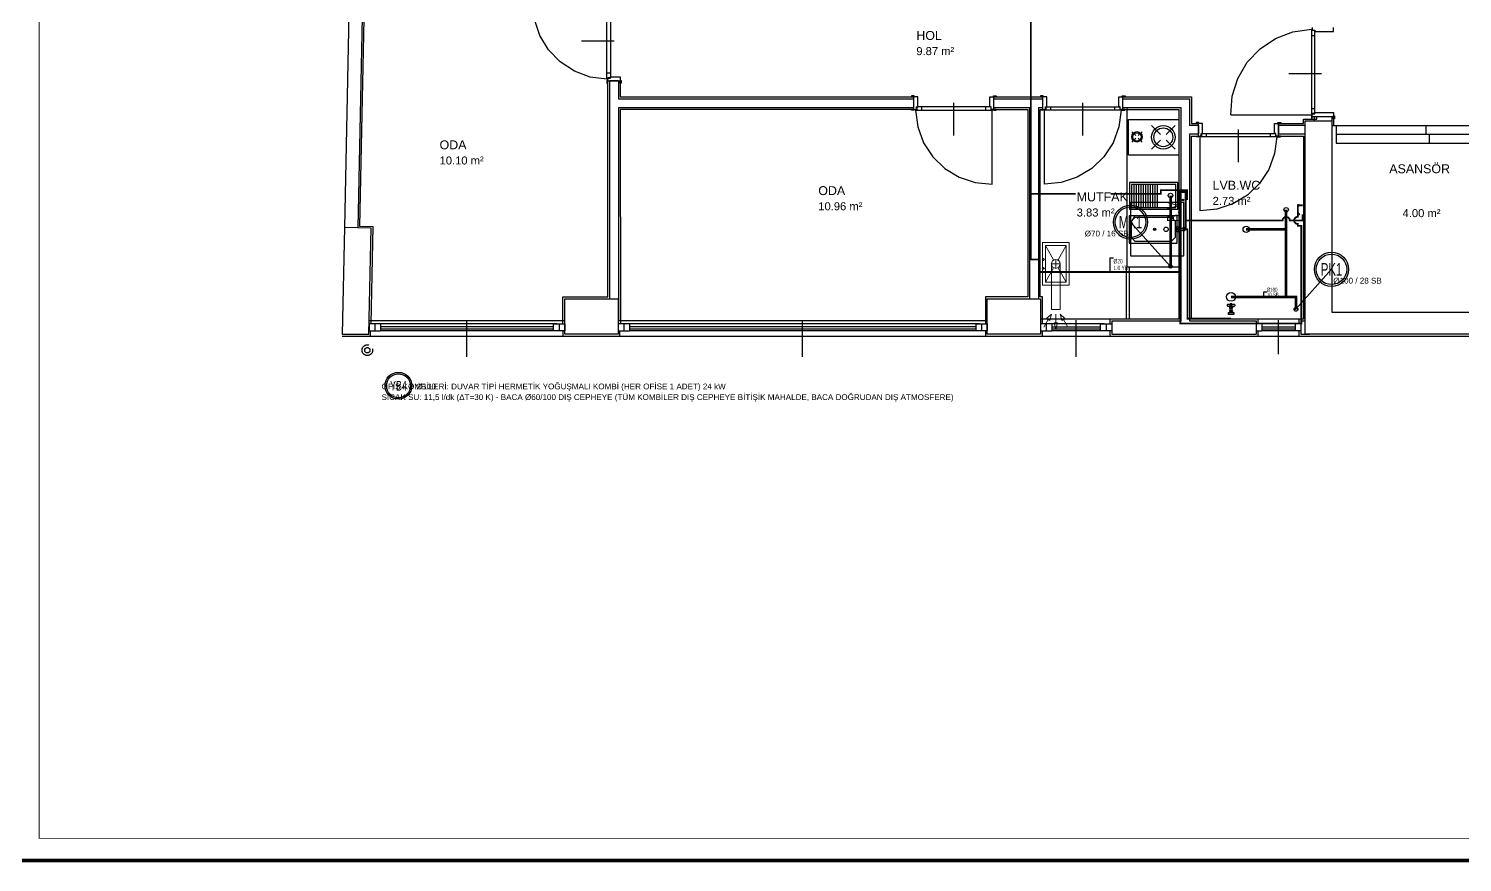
# Model space of a CAD drawing. Header units: centimetres. Extents: x -3952 to 26292, y -15092 to -10712.
# Drawn here: x 7613 to 9225, y -12902 to -11964 of the extents above; entities that cross this region are included whole.
import ezdxf
from ezdxf.enums import TextEntityAlignment as Align

# ---------------------------------------------------------------- set-up
doc = ezdxf.new("R2010")
doc.units = ezdxf.units.CM
for name, pattern in [('BASMA HATTI', [31, 25, -6]), ('DASHED', [18, 12, -6]), ('PIS', [38, 30, -8]), ('YAGMUR HATTI', [36, 30, -6])]:
    doc.linetypes.add(name, pattern=pattern)
for name, color, linetype in [('MD-YUK-BIRIMI', 7, 'Continuous'), ('MIMARI', 8, 'Continuous'), ('MIMARI-KOLON', 8, 'Continuous'), ('MIMARI-YAZI', 8, 'Continuous'), ('MTY-CIHAZ', 135, 'Continuous'), ('MTY-PAFTA', 7, 'Continuous'), ('MTY-PIS-SU-BORUSU', 6, 'PIS'), ('MTY-PISSU-CAP', 211, 'Continuous'), ('MTY-PISSU-KOLON', 211, 'DASHED'), ('MTY-PISSU-KOLONNO', 211, 'Continuous'), ('MTY-SICAKSU-BORU', 1, 'BASMA HATTI'), ('MTY-SOGUKSU-BORU', 5, 'Continuous'), ('MTY-TEFRIS', 15, 'Continuous'), ('MTY-TEMIZSU-CAP', 101, 'Continuous'), ('MTY-YAGMUR-BORUSU', 3, 'YAGMUR HATTI'), ('MTY-YAGMUR-BORUSU-CAP', 3, 'Continuous'), ('MTY-YAGMURSU-KOLON NO', 7, 'Continuous'), ('MTY-YUK-BIRIMI', 7, 'Continuous')]:
    doc.layers.add(name, color=color, linetype=linetype)
doc.layers.add('ROTAS-PAFTA-SINIRI', color=8, linetype='Continuous', plot=False)
doc.styles.add('ANOTATIVO', font='arial.ttf')
doc.styles.add('MTY_CAP', font='wturkce.SHX', dxfattribs={"width": 0.65, "height": 20})
doc.styles.add('MTYCAPLT', font='arial.ttf', dxfattribs={"width": 0.65, "height": 1})
doc.styles.add('ROTAS', font='arial.ttf')

# ---------------------------------------------------------------- blocks, each defined once
blk = doc.blocks.new('ROTAS_PAFTA')
blk.add_lwpolyline([(0, 0), (1, 0), (1, 1), (0, 1)], close=True)
blk = doc.blocks.new('KLOZET1')
at = {"layer": 'MTY-TEFRIS', "color": 15}
blk.add_lwpolyline([(-3.9, 11.4, 0.414214), (-4.5, 10.8), (-4.5, 10.3, 0.414214), (-3.9, 9.7), (3.9, 9.7, 0.414214), (4.5, 10.3), (4.5, 10.8, 0.414214), (3.9, 11.4)], format="xyb", close=True, dxfattribs=at)
for points in [[(3, 0), (-3, 0), (-3, 2.3), (3, 2.3)], [(-0.8, 11.5), (0.8, 11.5), (0.8, 12), (-0.8, 12)], [(-0.8, 8.9), (0.8, 8.9), (0.8, 9.7), (-0.8, 9.7)]]:
    blk.add_lwpolyline(points, close=True, dxfattribs=at)
for points in [[(-1.6, 8.6), (-1.6, 7.5)], [(-1.6, 4.4), (-1.6, 3.4)], [(-1.3, 3.2), (-1.3, 2.3), (1.4, 2.3), (1.4, 3.2)], [(-1.2, 7.2), (-1.2, 4.8)], [(1.1, 8.9), (-1.1, 8.9)], [(-1.1, 7.3), (1.1, 7.3)], [(1.1, 4.7), (-1.1, 4.7)], [(-1.1, 3.1), (1.1, 3.1)], [(-0.5, 8.6), (-0.5, 7.5)], [(-0.5, 4.4), (-0.5, 3.4)], [(0.6, 8.6), (0.6, 7.5)], [(0.6, 4.4), (0.6, 3.4)], [(1.3, 4.8), (1.3, 5.2), (1.3, 7.2)], [(1.7, 8.6), (1.7, 7.5)], [(1.7, 4.4), (1.7, 3.4)]]:
    blk.add_lwpolyline(points, dxfattribs=at)
at = {"layer": 'MTY-TEFRIS', "color": 15, "elevation": 0}
for points in [[(-1, 10.3), (-1, 10.8, -0.414214), (-0.4, 11.4)], [(1, 10.3), (1, 10.8, 0.414214), (0.4, 11.4)]]:
    blk.add_lwpolyline(points, format="xyb", dxfattribs=at)
at = {"layer": 'MTY-TEFRIS', "color": 6}
blk.add_circle((0, 20), 5, dxfattribs=at)
at = {"layer": 'MTY-TEFRIS', "color": 15}
for centre, radius, start, end in [((-1.1, 8.1), 0.734, 41.7592, 138.241), ((-1.1, 8), 0.734, 221.7593, 318.2408), ((-1.1, 4), 0.734, 41.7592, 138.241), ((-1.1, 3.8), 0.734, 221.7593, 318.2408), ((-0.4, 10.3, 0), 0.641, 179.9998, 270.0001), ((0, 8.1), 0.734, 41.7592, 138.241), ((0, 8), 0.734, 221.7593, 318.2408), ((0, 4), 0.734, 41.7592, 138.241), ((0, 3.8), 0.734, 221.7593, 318.2408), ((0.4, 10.3, 0), 0.641, 270.0001, 0), ((1.1, 8.1), 0.734, 41.7592, 138.241), ((1.1, 8), 0.734, 221.7593, 318.2408), ((1.1, 4), 0.734, 41.7592, 138.241), ((1.1, 3.8), 0.734, 221.7593, 318.2408)]:
    blk.add_arc(centre, radius, start, end, dxfattribs=at)
at = {"layer": 'MD-YUK-BIRIMI', "color": 6, "style": 'MTYCAPLT', "width": 0.65}
for tag, p in [('PSCP_001', (-1.3, 24.5)), ('PS_001', (-0.6, 19.5))]:
    blk.add_attdef(tag, p, '', height=1, dxfattribs=at)
at = {"layer": 'MD-YUK-BIRIMI', "color": 3, "style": 'MTYCAPLT', "width": 0.65}
for tag, p in [('SOCP_001', (-1.3, 1.8)), ('SO_001', (-0.7, -0.5))]:
    blk.add_attdef(tag, p, '', height=1, dxfattribs=at)
blk = doc.blocks.new('LAVABO1')
at = {"layer": 'MTY-TEFRIS', "color": 6}
blk.add_circle((0, 15), 2.5, dxfattribs=at)
at = {"layer": 'MTY-TEFRIS', "color": 3, "ltscale": 10}
blk.add_circle((-5, 1), 1, dxfattribs=at)
at = {"layer": 'MTY-TEFRIS', "color": 1, "ltscale": 10}
blk.add_circle((5, 1), 1, dxfattribs=at)
at = {"layer": 'MD-YUK-BIRIMI', "color": 6, "style": 'MTYCAPLT', "width": 0.65}
for tag, p in [('PSCP_001', (-1.3, 17)), ('PS_001', (-0.6, 14.5))]:
    blk.add_attdef(tag, p, '', height=1, dxfattribs=at)
at = {"layer": 'MD-YUK-BIRIMI', "color": 3, "style": 'MTYCAPLT', "width": 0.65}
for tag, p in [('SOCP_001', (-6.3, -0.5)), ('SO_001', (-5.7, 0.5))]:
    blk.add_attdef(tag, p, '', height=1, dxfattribs=at)
at = {"layer": 'MD-YUK-BIRIMI', "color": 1, "style": 'MTYCAPLT', "width": 0.65}
for tag, p in [('SCCP_001', (3.7, -0.5)), ('SC_001', (4.4, 0.5))]:
    blk.add_attdef(tag, p, '', height=1, dxfattribs=at)
blk = doc.blocks.new('YER SUZGECI DN501')
at = {"layer": 'MTY-TEFRIS', "color": 6}
blk.add_circle((0, 0), 3.5, dxfattribs=at)
at = {"layer": 'MD-YUK-BIRIMI', "color": 6, "style": 'MTYCAPLT', "width": 0.65}
for tag, p in [('PSCP_001', (-1.3, 0.7)), ('PS_001', (-0.6, -0.5))]:
    blk.add_attdef(tag, p, '', height=1, dxfattribs=at)
blk = doc.blocks.new('EVIYE1')
at = {"layer": 'MTY-TEFRIS', "color": 6}
blk.add_circle((0, 15), 2.5, dxfattribs=at)
at = {"layer": 'MTY-TEFRIS', "color": 3, "ltscale": 10}
blk.add_circle((-5, 1), 1, dxfattribs=at)
at = {"layer": 'MTY-TEFRIS', "color": 1, "ltscale": 10}
blk.add_circle((5, 1), 1, dxfattribs=at)
at = {"layer": 'MD-YUK-BIRIMI', "color": 6, "style": 'MTYCAPLT', "width": 0.65}
for tag, p in [('PSCP_001', (-1.3, 17)), ('PS_001', (-0.6, 14.5))]:
    blk.add_attdef(tag, p, '', height=1, dxfattribs=at)
at = {"layer": 'MD-YUK-BIRIMI', "color": 3, "style": 'MTYCAPLT', "width": 0.65}
for tag, p in [('SOCP_001', (-6.3, -0.5)), ('SO_001', (-5.7, 0.5))]:
    blk.add_attdef(tag, p, '', height=1, dxfattribs=at)
at = {"layer": 'MD-YUK-BIRIMI', "color": 1, "style": 'MTYCAPLT', "width": 0.65}
for tag, p in [('SCCP_001', (3.7, -0.5)), ('SC_001', (4.4, 0.5))]:
    blk.add_attdef(tag, p, '', height=1, dxfattribs=at)
blk = doc.blocks.new('BULASIK MAKINASI1')
at = {"layer": 'MTY-TEFRIS'}
for p, q in [((-0.9, 0), (-0.9, -1.5)), ((-0.9, -1.5), (1.1, -1.5)), ((1.1, -1.5), (1.1, 0))]:
    blk.add_line(p, q, dxfattribs=at)
at = {"layer": 'MTY-TEFRIS', "color": 15}
blk.add_lwpolyline([(-30, 0), (30, 0), (30, 60), (-30, 60)], close=True, dxfattribs=at)
at = {"layer": 'MTY-TEFRIS'}
for points in [[(-1.8, 8.2, 0.414214), (-1.4, 8.2), (-1.3, 8.2, 0.414214), (-1.3, 8.7), (-2.1, 9.4, 0.414214), (-2.5, 9.4), (-2.6, 9.3, 0.414214), (-2.6, 8.9)], [(-1.8, 5.3, -0.414214), (-1.4, 5.3), (-1.3, 5.2, -0.414214), (-1.3, 4.8), (-2.1, 4, -0.414214), (-2.5, 4), (-2.6, 4.1, -0.414214), (-2.6, 4.6)], [(1.5, 8.7, 0.414214), (1.5, 8.2), (1.6, 8.2, 0.414214), (2, 8.2), (2.8, 8.9, 0.414214), (2.8, 9.3), (2.7, 9.4, 0.414214), (2.3, 9.4)], [(1.5, 4.8, -0.414214), (1.5, 5.2), (1.6, 5.3, -0.414214), (2, 5.3), (2.8, 4.6, -0.414214), (2.8, 4.1), (2.7, 4, -0.414214), (2.3, 4)]]:
    blk.add_lwpolyline(points, format="xyb", close=True, dxfattribs=at)
blk.add_lwpolyline([(2.5, 0.4), (2.5, 0), (-2.5, 0), (-2.5, 0.4)], close=True, dxfattribs=at)
for points in [[(-1.5, 8.1), (-1.1, 7.7)], [(-1.5, 5.3), (-1.1, 5.7)], [(-1.3, 8.3), (-0.9, 7.9)], [(-1.3, 5.2), (-0.9, 5.6)], [(-0.9, 4.4), (-0.9, 0.4)], [(1.5, 8.3), (1.1, 7.9)], [(1.5, 5.2), (1.1, 5.6)], [(1.1, 4.4), (1.1, 0.4)], [(1.6, 8.1), (1.3, 7.7)], [(1.6, 5.3), (1.3, 5.7)]]:
    blk.add_lwpolyline(points, dxfattribs=at)
at = {"layer": 'MTY-TEFRIS', "color": 6}
blk.add_circle((0, 20), 2.5, dxfattribs=at)
at = {"layer": 'MTY-TEFRIS'}
for radius in [1.54, 0.581]:
    blk.add_circle((0.1, 6.7), radius, dxfattribs=at)
for start, end in [(143.134, 216.8657), (53.1342, 126.866), (233.1342, 306.8659), (323.1339, 36.8659)]:
    blk.add_arc((0.1, 6.7), 2.51, start, end, dxfattribs=at)
at = {"layer": 'MD-YUK-BIRIMI', "color": 6, "style": 'MTYCAPLT', "width": 0.65}
for tag, p in [('PSCP', (0, 22.5)), ('PS', (0, 20))]:
    blk.add_attdef(tag, text='', height=1, dxfattribs=at).set_placement(p, align=Align.MIDDLE_CENTER)
at = {"layer": 'MD-YUK-BIRIMI', "color": 3, "style": 'MTYCAPLT', "width": 0.65}
for tag, p in [('SO', (0, 0)), ('SOCP', (0.1, -1.5))]:
    blk.add_attdef(tag, text='', height=1, dxfattribs=at).set_placement(p, align=Align.MIDDLE_CENTER)
at = {"layer": 'MTY-TEFRIS', "color": 15, "style": 'MTYCAPLT', "width": 0.65}
blk.add_text('B.M.', height=15, dxfattribs=at).set_placement((8.1, 11.6), align=Align.MIDDLE_LEFT)
blk = doc.blocks.new('KOMBI1')
at = {"layer": 'MTY-TEFRIS', "color": 1, "lineweight": 20, "ltscale": 40}
for p, q in [((19.5, 17.5), (3.4, 26.6)), ((23.9, 20), (23.9, 10)), ((44.4, 26.6), (28.2, 17.5)), ((19.5, 12.5), (3.4, 3.4)), ((18.9, 15), (28.9, 15)), ((44.4, 3.4), (28.2, 12.5))]:
    blk.add_line(p, q, dxfattribs=at)
at = {"layer": 'MTY-TEFRIS', "color": 7, "lineweight": 20, "ltscale": 40}
for p, q in [((23.9, 20), (75.3, 20)), ((75.3, 20), (75.3, 10)), ((85.4, 25.3), (80.3, 20)), ((87.4, 21.8), (80.3, 20)), ((86.4, 23.6), (85.4, 25.3)), ((95, 28.6), (86.4, 23.6)), ((86.4, 23.6), (87.4, 21.8)), ((90.3, 15), (90.3, 17)), ((90.3, 17), (97.3, 15)), ((23.9, 10), (75.3, 10)), ((80.3, 15), (90.3, 15)), ((87.4, 8.2), (80.3, 10)), ((85.4, 4.7), (80.3, 10)), ((86.4, 6.5), (85.4, 4.7)), ((86.4, 6.5), (87.4, 8.2)), ((95, 1.4), (86.4, 6.5)), ((90.3, 15), (90.3, 13)), ((90.3, 13), (97.3, 15))]:
    blk.add_line(p, q, dxfattribs=at)
blk.add_lwpolyline([(0, 0), (47.8, 0), (47.8, 30), (0, 30)], close=True, dxfattribs=at)
at = {"layer": 'MTY-TEFRIS', "color": 1, "lineweight": 20, "ltscale": 40}
blk.add_lwpolyline([(3.4, 3.4), (44.4, 3.4), (44.4, 26.6), (3.4, 26.6)], close=True, dxfattribs=at)
at = {"layer": 'MTY-TEFRIS', "color": 7, "lineweight": 20, "ltscale": 40}
blk.add_circle((23.9, 15), 5, dxfattribs=at)
at = {"layer": 'MTY-TEFRIS', "color": 3, "ltscale": 10}
blk.add_circle((18.9, 1), 1, dxfattribs=at)
at = {"layer": 'MTY-TEFRIS', "color": 1, "ltscale": 10}
blk.add_circle((28.9, 1), 1, dxfattribs=at)
at = {"layer": 'MD-YUK-BIRIMI', "color": 3, "style": 'MTYCAPLT', "width": 0.65}
for tag, p in [('SOCP_001', (17.6, -0.5)), ('SO_001', (18.2, 0.5))]:
    blk.add_attdef(tag, p, '', height=1, dxfattribs=at)
at = {"layer": 'MD-YUK-BIRIMI', "color": 1, "style": 'MTYCAPLT', "width": 0.65}
for tag, p in [('SCCP_001', (27.6, -0.5)), ('SC_001', (28.3, 0.5))]:
    blk.add_attdef(tag, p, '', height=1, dxfattribs=at)
blk = doc.blocks.new('MTY-TEMIZ SU CAP MB')
at = {"layer": 'MTY-TEMIZSU-CAP'}
for p, q in [((0.83, 3.1), (0, 3.1)), ((0, 3.1), (0, 0))]:
    blk.add_line(p, q, dxfattribs=at)
at = {"layer": 'MTY-TEMIZSU-CAP', "style": 'MTY_CAP', "width": 0.65}
for tag, p in [('SOCP_001', (0.83, 4.92)), ('SCCP_001', (0.83, 1.92))]:
    blk.add_attdef(tag, p, '', height=1, dxfattribs=at)
at = {"layer": 'MTY-YUK-BIRIMI', "color": 101, "style": 'MTY_CAP', "width": 0.65}
for tag, p in [('SO_001', (0.83, 3.42)), ('SC_001', (0.83, 0.42))]:
    blk.add_attdef(tag, p, '', height=1, dxfattribs=at)
blk = doc.blocks.new('MTY-PIS SU CAP SB')
at = {"layer": 'MTY-PISSU-CAP'}
for p, q in [((0.83, 1.17), (0, 1.17)), ((0, 1.17), (0, 0))]:
    blk.add_line(p, q, dxfattribs=at)
at = {"layer": 'MTY-PISSU-CAP', "style": 'MTY_CAP', "width": 0.65}
blk.add_attdef('PSCP_001', (0.83, 1.29), '', height=1, dxfattribs=at)
at = {"layer": 'MTY-YUK-BIRIMI', "color": 211, "style": 'MTY_CAP', "width": 0.65}
blk.add_attdef('PS_001', (0.83, 0.07), '', height=1, dxfattribs=at)
blk = doc.blocks.new('MTY-PIS SU KOLON')
at = {"layer": 'MTY-PISSU-KOLON', "linetype": 'Continuous', "lineweight": -3}
blk.add_hatch(color=256, dxfattribs=at).paths.add_polyline_path([(-2.7, -0.1, 0.848135), (0, -0.1, -0.848135), (2.7, -0.1, 0.414214), (0, 2.6, 0.414214)])
blk.add_circle((0, 0), 3.5, dxfattribs=at)
blk = doc.blocks.new('MTY-KOLON NO PIS SU')
at = {"color": 6, "linetype": 'Continuous', "ltscale": 100}
blk.add_circle((0, 0), 27.5, dxfattribs=at)
at = {"color": 7, "linetype": 'Continuous', "ltscale": 100}
blk.add_circle((0, 0), 24.5, dxfattribs=at)
at = {"style": 'ANOTATIVO', "width": 0.65}
blk.add_attdef('K', text='', height=20, dxfattribs=at).set_placement((0, 0), align=Align.MIDDLE_CENTER)
blk = doc.blocks.new('MTY-KOLON NO YAGMUR')
at = {"layer": 'MTY-YAGMURSU-KOLON NO', "linetype": 'Continuous', "ltscale": 100}
blk.add_circle((0, 0), 27.5, dxfattribs=at)
at = {"layer": 'MTY-YAGMURSU-KOLON NO', "color": 7, "linetype": 'Continuous', "ltscale": 100}
blk.add_circle((0, 0), 24.5, dxfattribs=at)
at = {"style": 'ANOTATIVO', "width": 0.65}
blk.add_attdef('K', text='', height=20, dxfattribs=at).set_placement((0, 0), align=Align.MIDDLE_CENTER)

msp = doc.modelspace()

# ---------------------------------------------------------------- linework, layer by layer
at = {"layer": 'MIMARI'}
for p, q in [((7981.9, -11538), (7968.2, -12188.1)), ((7988.6, -11933.4), (7983.2, -12188.4)), ((8263.4, -12021.1), (8263.4, -11935)), ((8267.2, -11936.5), (8267.2, -12019.6)), ((9055.4, -11965), (9055.4, -12061.1)), ((9056.4, -11965), (9055.4, -11965)), ((9055.4, -11972.1), (9059.2, -11972.1)), ((9056.3, -11966.5), (9056.3, -11965)), ((9059.2, -11966.5), (9056.3, -11966.5)), ((9056.4, -11963.1), (9056.4, -11966)), ((9056.4, -11966), (9059.3, -11966)), ((9059.2, -12059.6), (9059.2, -11966.5)), ((9059.3, -11966), (9059.3, -11967.5)), ((9059.3, -11967.5), (9080.4, -11967.5)), ((9080.4, -11967.5), (9080.4, -11963.1)), ((8234.9, -11978.1), (8271.6, -11978.1)), ((8263.4, -12014), (8267.2, -12014)), ((8264.4, -12021.1), (8263.4, -12021.1)), ((8263.4, -12022.5), (8263.4, -12025.5)), ((8264.4, -12022.5), (8263.4, -12022.5)), ((8267.2, -12019.6), (8264.3, -12019.6)), ((8264.3, -12019.6), (8264.3, -12021.1)), ((8264.4, -12023.1), (8264.4, -12020.1)), ((8264.4, -12020.1), (8267.3, -12020.1)), ((8264.4, -12025.5), (8264.4, -12022.5)), ((8264.4, -12023.1), (8278.4, -12023.1)), ((8266.4, -12023.1), (8266.4, -12268.1)), ((8276.4, -12023.1), (8266.4, -12023.1)), ((8267.3, -12018.6), (8278.4, -12018.6)), ((8267.3, -12020.1), (8267.3, -12018.6)), ((8276.4, -12023.1), (8276.4, -12043.1)), ((8278.4, -12018.6), (8278.4, -12023.1)), ((8278.4, -12022.5), (8279.5, -12022.5)), ((8278.4, -12025.6), (8278.4, -12022.5)), ((8279.5, -12022.5), (8279.5, -12025.6)), ((9029.9, -12014.7), (9066.6, -12014.7)), ((8263.4, -12025.5), (8264.4, -12025.5)), ((8279.5, -12025.6), (8278.4, -12025.6)), ((8605.8, -12039.9), (8605.8, -12041.1)), ((8608.9, -12039.9), (8605.8, -12039.9)), ((8608.9, -12041.1), (8608.9, -12039.9)), ((8697.8, -12041.1), (8697.8, -12039.9)), ((8697.8, -12039.9), (8700.9, -12039.9)), ((8700.9, -12039.9), (8700.9, -12041.1)), ((8750.8, -12039.9), (8750.8, -12041.1)), ((8753.9, -12039.9), (8750.8, -12039.9)), ((8753.9, -12041.1), (8753.9, -12039.9)), ((8842.8, -12041.1), (8842.8, -12039.9)), ((8842.8, -12039.9), (8845.9, -12039.9)), ((8845.9, -12039.9), (8845.9, -12041.1)), ((8276.4, -12043.1), (8608.4, -12043.1)), ((8276.4, -12053.1), (8608.4, -12053.1)), ((8276.4, -12053.1), (8276.4, -12293.1)), ((8605.8, -12041.1), (8608.9, -12041.1)), ((8605.9, -12055.1), (8608.9, -12055.1)), ((8605.9, -12056), (8605.9, -12055.1)), ((8608.9, -12056), (8605.9, -12056)), ((8612.8, -12041.1), (8608.4, -12041.1)), ((8608.4, -12055.1), (8608.4, -12041.1)), ((8608.4, -12053.1), (8608.4, -12043.1)), ((8608.4, -12055.1), (8611.3, -12055.1)), ((8608.9, -12055.1), (8608.9, -12056)), ((8611.8, -12055.1), (8610.3, -12055.1)), ((8610.3, -12055.1), (8610.3, -12056)), ((8610.3, -12056), (8696.4, -12056)), ((8611.3, -12055.1), (8611.3, -12052.1)), ((8611.3, -12052.1), (8612.8, -12052.1)), ((8694.9, -12052.2), (8611.8, -12052.2)), ((8611.8, -12052.2), (8611.8, -12055.1)), ((8612.8, -12052.1), (8612.8, -12041.1)), ((8617.4, -12056), (8617.4, -12052.2)), ((8653.4, -12084.5), (8653.4, -12047.8)), ((8689.3, -12056), (8689.3, -12052.2)), ((8693.9, -12041.1), (8698.4, -12041.1)), ((8693.9, -12052.1), (8693.9, -12041.1)), ((8695.4, -12052.1), (8693.9, -12052.1)), ((8694.9, -12052.2), (8694.9, -12055.1)), ((8694.9, -12055.1), (8696.4, -12055.1)), ((8695.4, -12055.1), (8695.4, -12052.1)), ((8698.4, -12055.1), (8695.4, -12055.1)), ((8696.4, -12055.1), (8696.4, -12056)), ((8696.4, -12139.2), (8696.4, -12056)), ((8700.9, -12041.1), (8697.8, -12041.1)), ((8700.8, -12055.1), (8697.8, -12055.1)), ((8697.8, -12055.1), (8697.8, -12056)), ((8697.8, -12056), (8700.8, -12056)), ((8698.4, -12055.1), (8698.4, -12041.1)), ((8698.4, -12043.1), (8753.4, -12043.1)), ((8698.4, -12053.1), (8698.4, -12043.1)), ((8698.4, -12053.1), (8738.4, -12053.1)), ((8700.8, -12056), (8700.8, -12055.1)), ((8738.4, -12053.1), (8738.4, -12268.1)), ((8748.4, -12053.1), (8753.4, -12053.1)), ((8748.4, -12053.1), (8748.4, -12268.1)), ((8750.8, -12041.1), (8753.9, -12041.1)), ((8750.9, -12055.1), (8753.9, -12055.1)), ((8750.9, -12056), (8750.9, -12055.1)), ((8753.9, -12056), (8750.9, -12056)), ((8757.8, -12041.1), (8753.4, -12041.1)), ((8753.4, -12055.1), (8753.4, -12041.1)), ((8753.4, -12053.1), (8753.4, -12043.1)), ((8753.4, -12055.1), (8756.3, -12055.1)), ((8753.9, -12055.1), (8753.9, -12056)), ((8756.8, -12055.1), (8755.3, -12055.1)), ((8755.3, -12055.1), (8755.3, -12056)), ((8841.4, -12056), (8755.3, -12056)), ((8755.3, -12139.2), (8755.3, -12056)), ((8756.3, -12052.1), (8757.8, -12052.1)), ((8756.3, -12055.1), (8756.3, -12052.1)), ((8756.8, -12052.2), (8839.9, -12052.2)), ((8756.8, -12052.2), (8756.8, -12055.1)), ((8757.8, -12052.1), (8757.8, -12041.1)), ((8762.4, -12056), (8762.4, -12052.2)), ((8798.4, -12084.5), (8798.4, -12047.8)), ((8834.3, -12056), (8834.3, -12052.2)), ((8838.9, -12041.1), (8843.4, -12041.1)), ((8838.9, -12052.1), (8838.9, -12041.1)), ((8840.4, -12052.1), (8838.9, -12052.1)), ((8839.9, -12052.2), (8839.9, -12055.1)), ((8839.9, -12055.1), (8841.4, -12055.1)), ((8840.4, -12055.1), (8840.4, -12052.1)), ((8843.4, -12055.1), (8840.4, -12055.1)), ((8841.4, -12055.1), (8841.4, -12056)), ((8845.9, -12041.1), (8842.8, -12041.1)), ((8845.8, -12055.1), (8842.8, -12055.1)), ((8842.8, -12055.1), (8842.8, -12056)), ((8842.8, -12056), (8845.8, -12056)), ((8843.4, -12055.1), (8843.4, -12041.1)), ((8843.4, -12043.1), (8918.4, -12043.1)), ((8843.4, -12053.1), (8843.4, -12043.1)), ((8843.4, -12053.1), (8908.4, -12053.1)), ((8845.8, -12056), (8845.8, -12055.1)), ((8848.4, -12232.1), (8848.4, -12053.1)), ((8908.4, -12053.1), (8908.4, -12293.1)), ((8918.4, -12043.1), (8918.4, -12073.1)), ((9055.4, -12054), (9059.2, -12054)), ((8925.8, -12069.9), (8925.8, -12071.1)), ((8928.9, -12069.9), (8925.8, -12069.9)), ((8925.8, -12071.1), (8928.9, -12071.1)), ((8932.8, -12071.1), (8928.4, -12071.1)), ((8928.4, -12085.1), (8928.4, -12071.1)), ((8928.9, -12071.1), (8928.9, -12069.9)), ((8932.8, -12082.1), (8932.8, -12071.1)), ((8964.8, -12061.1), (9055.4, -12061.1)), ((9013.9, -12071.1), (9018.4, -12071.1)), ((9013.9, -12082.1), (9013.9, -12071.1)), ((9017.8, -12071.1), (9017.8, -12069.9)), ((9017.8, -12069.9), (9020.9, -12069.9)), ((9020.9, -12071.1), (9017.8, -12071.1)), ((9018.4, -12085.1), (9018.4, -12071.1)), ((9020.9, -12069.9), (9020.9, -12071.1)), ((9056.4, -12061.1), (9055.4, -12061.1)), ((9055.4, -12062.5), (9055.4, -12065.5)), ((9056.4, -12062.5), (9055.4, -12062.5)), ((9055.4, -12065.5), (9056.4, -12065.5)), ((9056.3, -12059.6), (9056.3, -12061.1)), ((9059.2, -12059.6), (9056.3, -12059.6)), ((9056.4, -12060.1), (9059.3, -12060.1)), ((9056.4, -12063.1), (9056.4, -12060.1)), ((9056.4, -12065.5), (9056.4, -12062.5)), ((9056.4, -12063.1), (9080.4, -12063.1)), ((9058.4, -12063.1), (9058.4, -12068.1)), ((9058.4, -12063.1), (9078.4, -12063.1)), ((9059.3, -12060.1), (9059.3, -12058.6)), ((9059.3, -12058.6), (9080.4, -12058.6)), ((9078.4, -12063.1), (9078.4, -12073.1)), ((9080.4, -12058.6), (9080.4, -12063.1)), ((9080.4, -12062.5), (9081.5, -12062.5)), ((9080.4, -12065.6), (9080.4, -12062.5)), ((9080.4, -12063.1), (9080.4, -12073.1)), ((9081.5, -12065.6), (9080.4, -12065.6)), ((9081.5, -12062.5), (9081.5, -12065.6)), ((8857.9, -12084.6), (8853.4, -12080.2)), ((8857.9, -12087.4), (8853.4, -12091.9)), ((8865.1, -12080.2), (8860.6, -12084.6)), ((8865.1, -12091.9), (8860.6, -12087.4)), ((8885.8, -12083.4), (8875.7, -12073.3)), ((8902.1, -12073.3), (8892.1, -12083.4)), ((8928.4, -12073.1), (8918.4, -12073.1)), ((8928.4, -12083.1), (8918.4, -12083.1)), ((8918.4, -12083.1), (8918.4, -12293.1)), ((8925.9, -12085.1), (8928.9, -12085.1)), ((8925.9, -12086), (8925.9, -12085.1)), ((8928.9, -12086), (8925.9, -12086)), ((8928.4, -12073.1), (8928.4, -12083.1)), ((8928.4, -12085.1), (8931.3, -12085.1)), ((8928.9, -12085.1), (8928.9, -12086)), ((8931.8, -12085.1), (8930.3, -12085.1)), ((8930.3, -12085.1), (8930.3, -12086)), ((9016.4, -12086), (8930.3, -12086)), ((8930.3, -12169.2), (8930.3, -12086)), ((8931.3, -12082.1), (8932.8, -12082.1)), ((8931.3, -12085.1), (8931.3, -12082.1)), ((8931.8, -12082.2), (9014.9, -12082.2)), ((8931.8, -12082.2), (8931.8, -12085.1)), ((8937.4, -12086), (8937.4, -12082.2)), ((8973.4, -12114.5), (8973.4, -12077.8)), ((9009.3, -12086), (9009.3, -12082.2)), ((9015.4, -12082.1), (9013.9, -12082.1)), ((9014.9, -12082.2), (9014.9, -12085.1)), ((9014.9, -12085.1), (9016.4, -12085.1)), ((9015.4, -12085.1), (9015.4, -12082.1)), ((9018.4, -12085.1), (9015.4, -12085.1)), ((9016.4, -12085.1), (9016.4, -12086)), ((9020.8, -12085.1), (9017.8, -12085.1)), ((9017.8, -12085.1), (9017.8, -12086)), ((9017.8, -12086), (9020.8, -12086)), ((9048.4, -12073.1), (9018.4, -12073.1)), ((9018.4, -12073.1), (9018.4, -12083.1)), ((9048.4, -12083.1), (9018.4, -12083.1)), ((9020.8, -12086), (9020.8, -12085.1)), ((9078.4, -12073.1), (9083.4, -12073.1)), ((9083.4, -12073.1), (9288.4, -12073.1)), ((9083.4, -12073.1), (9083.4, -12093.1)), ((9083.4, -12083.1), (9283.4, -12083.1)), ((9183.9, -12073.1), (9183.9, -12083.1)), ((9187.9, -12083.1), (9187.9, -12093.1)), ((8885.8, -12089.6), (8875.7, -12099.7)), ((8902.1, -12099.7), (8892.1, -12089.6)), ((9083.4, -12093.1), (9283.4, -12093.1)), ((8905.1, -12137.3), (8850.9, -12137.3)), ((8850.9, -12137.3), (8850.9, -12167.5)), ((8902.9, -12139.5), (8853.1, -12139.5)), ((8853.1, -12139.5), (8853.1, -12165.3)), ((8855.7, -12139.5), (8855.7, -12165.3)), ((8858.4, -12139.5), (8858.4, -12165.3)), ((8861, -12139.5), (8861, -12165.3)), ((8863.6, -12139.5), (8863.6, -12165.3)), ((8866.3, -12139.5), (8866.3, -12165.3)), ((8868.9, -12139.5), (8868.9, -12165.3)), ((8871.6, -12139.5), (8871.6, -12165.3)), ((8874.2, -12139.5), (8874.2, -12165.3)), ((8876.8, -12139.5), (8876.8, -12165.3)), ((8879.5, -12139.5), (8879.5, -12165.3)), ((8882.1, -12139.5), (8882.1, -12165.3)), ((8902.9, -12165.3), (8902.9, -12139.5)), ((8905.1, -12167.5), (8905.1, -12137.3)), ((8850.9, -12167.5), (8905.1, -12167.5)), ((8853.1, -12165.3), (8902.9, -12165.3)), ((8904.6, -12174.7), (8850.4, -12174.7)), ((8850.4, -12174.7), (8850.4, -12205.5)), ((8904.6, -12205.5), (8904.6, -12174.7)), ((8877.8, -12189.5), (8880.2, -12190.7)), ((8880.2, -12189.5), (8877.8, -12190.7)), ((8850.4, -12205.5), (8904.6, -12205.5)), ((8847.4, -12291.1), (8847.4, -12232.1)), ((8847.4, -12232.1), (8906.4, -12232.1)), ((8850.4, -12232.1), (8850.4, -12291.1)), ((8906.4, -12232.1), (8906.4, -12291.1)), ((8215.7, -12293.1), (7996, -12293.1)), ((8002.4, -12296.3), (8002.4, -12304.3)), ((8008.9, -12296.3), (8008.9, -12304.3)), ((8207.2, -12296.3), (8008.9, -12296.3)), ((8105.9, -12333.3), (8105.9, -12292.1)), ((8203, -12296.3), (8203, -12304.3)), ((8209.5, -12296.3), (8209.5, -12304.3)), ((8690.7, -12293.1), (8275.9, -12293.1)), ((8282.3, -12296.3), (8282.3, -12304.3)), ((8288.7, -12296.3), (8288.7, -12304.3)), ((8682.2, -12296.3), (8288.7, -12296.3)), ((8483.3, -12333.3), (8483.3, -12292.1)), ((8678, -12296.3), (8678, -12304.3)), ((8684.5, -12296.3), (8684.5, -12304.3)), ((8830.7, -12291.1), (8750.9, -12291.1)), ((8757.3, -12296.4), (8757.3, -12304.3)), ((8763.7, -12296.4), (8763.7, -12304.3)), ((8822.2, -12296.4), (8763.7, -12296.4)), ((8790.8, -12333.4), (8790.8, -12292.2)), ((8818, -12296.4), (8818, -12304.3)), ((8824.5, -12296.4), (8824.5, -12304.3)), ((8830.9, -12293.1), (8908.4, -12293.1)), ((8830.9, -12293.1), (8830.9, -12308.1)), ((8906.4, -12291.1), (8847.4, -12291.1)), ((8906.4, -12291.1), (8847.4, -12291.1)), ((8918.4, -12293.1), (8993.4, -12293.1)), ((9043.2, -12291.1), (8993.4, -12291.1)), ((8993.4, -12293.1), (8993.4, -12308.1)), ((8999.8, -12296.4), (8999.8, -12304.3)), ((9043.4, -12296.4), (8999.8, -12296.4)), ((9018.3, -12330.3), (9018.3, -12292.2)), ((9037, -12296.4), (9037, -12304.3)), ((9043.4, -12293.1), (9048.4, -12293.1)), ((9043.4, -12293.1), (9043.4, -12308.1)), ((7998, -12310.1), (8213.7, -12310.1)), ((8203, -12299.8), (8008.9, -12299.8)), ((8008.9, -12302), (8203, -12302)), ((8203, -12304.3), (8008.9, -12304.3)), ((8277.9, -12310.1), (8688.7, -12310.1)), ((8678, -12299.8), (8288.7, -12299.8)), ((8288.7, -12302), (8678, -12302)), ((8678, -12304.3), (8288.7, -12304.3)), ((8752.9, -12310.1), (8828.7, -12310.1)), ((8818, -12299.9), (8763.7, -12299.9)), ((8763.7, -12302.1), (8818, -12302.1)), ((8818, -12304.3), (8763.7, -12304.3)), ((8830.9, -12308.1), (8993.4, -12308.1)), ((8995.4, -12310.1), (9041.2, -12310.1)), ((9037, -12299.9), (8999.8, -12299.9)), ((8999.8, -12302.1), (9037, -12302.1)), ((9043.4, -12304.3), (8999.8, -12304.3)), ((9043.4, -12308.1), (9053.4, -12308.1))]:
    msp.add_line(p, q, dxfattribs=at)
for points in [[(8264.4, -11933.1), (8264.4, -11925.1), (8015.8, -11925.1), (8015.6, -11935.9), (7990.6, -11935.4), (7985.3, -12186.4), (8000.3, -12186.8), (7998, -12296.4)], [(8263.4, -12021.1), (8244.6, -12018.7), (8226.8, -12012.1), (8210.9, -12001.8), (8197.7, -11988.1), (8187.9, -11971.9), (8182, -11953.9), (8180.2, -11935)], [(8964.8, -12061.1), (8966.4, -12040.2), (8972.7, -12020.2), (8983.3, -12002.1), (8997.6, -11986.9), (9015.1, -11975.3), (9034.6, -11967.9), (9055.4, -11965)], [(8213.9, -12296.3), (8213.9, -12266.1), (8264.4, -12266.1), (8264.4, -12023.1)], [(8278.4, -12023.1), (8278.4, -12041.1), (8608.4, -12041.1)], [(8608.4, -12055.1), (8278.4, -12055.1), (8278.5, -12296.3)], [(8610.3, -12056), (8612.8, -12074.8), (8619.3, -12092.6), (8629.6, -12108.5), (8643.3, -12121.7), (8659.5, -12131.5), (8677.5, -12137.4), (8696.4, -12139.2)], [(8698.4, -12055.1), (8736.4, -12055.1), (8736.4, -12266.1), (8688.9, -12266.1), (8688.9, -12296.3)], [(8697.3, -12055.6), (8696.7, -12055.6), (8697.3, -12055.6)], [(8698.4, -12041.1), (8753.4, -12041.1)], [(8752.9, -12296.3), (8752.9, -12266.1), (8750.4, -12266.1), (8750.4, -12055.1), (8753.4, -12055.1)], [(8754.4, -12055.6), (8755, -12055.6), (8754.4, -12055.6)], [(8841.4, -12056), (8839, -12074.8), (8832.4, -12092.6), (8822.1, -12108.5), (8808.5, -12121.7), (8792.2, -12131.5), (8774.2, -12137.4), (8755.3, -12139.2)], [(8843.4, -12055.1), (8906.4, -12055.1), (8906.4, -12291.1), (8828.9, -12291.1), (8828.9, -12296.4)], [(8843.4, -12041.1), (8920.4, -12041.1), (8920.4, -12071.1), (8928.4, -12071.1)], [(8849.7, -12066.6), (8906.2, -12066.6), (8906.2, -12106.7), (8849.7, -12106.7), (8849.7, -12066.6)], [(9017.8, -12071.1), (9046.4, -12071.1), (9046.4, -12066.1), (9061.4, -12066.1), (9061.4, -12063.1)], [(9055.8, -12062), (9055.8, -12061.4), (9055.8, -12062)], [(8995.4, -12296.4), (8995.4, -12291.1), (8920.4, -12291.1), (8920.4, -12085.1), (8928.4, -12085.1)], [(8929.4, -12085.6), (8930, -12085.6), (8929.4, -12085.6)], [(9016.4, -12086), (9014, -12104.8), (9007.4, -12122.6), (8997.1, -12138.5), (8983.5, -12151.7), (8967.2, -12161.5), (8949.2, -12167.4), (8930.3, -12169.2)], [(9018.4, -12085.1), (9046.4, -12085.1), (9046.4, -12291.1), (9041.4, -12291.1), (9041.4, -12296.4)], [(8857, -12203.3), (8898, -12203.3), (8902.4, -12198.9), (8902.4, -12181.3), (8898, -12176.9), (8857, -12176.9), (8852.6, -12181.3), (8852.6, -12198.9), (8857, -12203.3)], [(8008.9, -12296.3), (7996, -12296.3), (7996, -12304.3), (8008.9, -12304.3)], [(8203, -12296.3), (8215.9, -12296.3), (8215.9, -12304.3), (8203, -12304.3)], [(8288.7, -12296.3), (8275.9, -12296.3), (8275.9, -12304.3), (8288.7, -12304.3)], [(8678, -12296.3), (8690.9, -12296.3), (8690.9, -12304.3), (8678, -12304.3)], [(8763.7, -12296.4), (8750.9, -12296.4), (8750.9, -12304.3), (8763.7, -12304.3)], [(8818, -12296.4), (8830.9, -12296.4), (8830.9, -12304.3), (8818, -12304.3)], [(8999.8, -12296.4), (8993.4, -12296.4), (8993.4, -12304.3), (8999.8, -12304.3)], [(7965.7, -12310.1), (7997.7, -12310.1), (7997.7, -12304.3)], [(8213.9, -12304.3), (8213.9, -12310.1), (8277.9, -12310.1), (8277.9, -12304.3)], [(8688.9, -12304.3), (8688.9, -12310.1), (8752.9, -12310.1), (8752.9, -12304.3)], [(8828.9, -12304.3), (8828.9, -12310.1), (8995.4, -12310.1), (8995.4, -12304.3)], [(9041.4, -12304.3), (9041.4, -12310.1), (9984.4, -12310.1), (9984.4, -12304.3)]]:
    msp.add_lwpolyline(points, dxfattribs=at)
for centre, radius in [((8859.2, -12086), 5.86), ((8859.2, -12086), 4.68), ((8888.9, -12086.5), 13.2), ((8888.9, -12086.5), 10.6), ((8879, -12190.1), 1.32)]:
    msp.add_circle(centre, radius, dxfattribs=at)
at = {"layer": 'MIMARI-KOLON'}
for points in [[(9048.4, -12068.1), (9078.4, -12068.1), (9078.4, -12283.1), (9288.4, -12283.1), (9288.4, -12068.1), (9318.4, -12068.1), (9318.4, -12308.1), (9048.4, -12308.1), (9048.4, -12068.1)], [(7965.7, -12308.1), (7995.7, -12308.1), (7998.2, -12188.7), (7968.2, -12188.1), (7965.7, -12308.1)], [(8215.9, -12268.1), (8275.9, -12268.1), (8275.9, -12308.1), (8215.9, -12308.1), (8215.9, -12268.1)], [(8690.9, -12268.1), (8750.9, -12268.1), (8750.9, -12308.1), (8690.9, -12308.1), (8690.9, -12268.1)]]:
    msp.add_lwpolyline(points, dxfattribs=at)
at = {"layer": 'MTY-PAFTA'}
for points, const_width in [([(7600, -12900), (11400, -12900), (11400, -10950), (7600, -10950)], 4), ([(7625, -12875), (11375, -12875), (11375, -10975), (7625, -10975)], 1)]:
    msp.add_lwpolyline(points, close=True, dxfattribs=dict(at, const_width=const_width))
at = {"layer": 'MTY-PIS-SU-BORUSU', "const_width": 3}
for points in [[(8897, -12152), (8897, -12232)], [(9027, -12168), (9027, -12266)], [(8982, -12190), (9027, -12190)], [(8965, -12266), (9038, -12266), (9038, -12280)]]:
    msp.add_lwpolyline(points, dxfattribs=at)
at = {"layer": 'MTY-PISSU-KOLONNO'}
for p, q in [((8897, -12232), (8852, -12182)), ((9038, -12280), (9078, -12235))]:
    msp.add_line(p, q, dxfattribs=at)
at = {"layer": 'MTY-SICAKSU-BORU', "const_width": 2}
for points in [[(8749.5, -12233.9), (8749.5, -12238), (8908, -12238), (8908, -12148), (8914, -12148)], [(8914, -12147), (8915.5, -12147)], [(8908, -12238), (8908, -12296), (9044, -12296), (9044, -12186), (9040, -12186), (9040, -12184), (9039, -12183.9), (9038, -12183.5), (9037.2, -12182.8), (9036.5, -12182), (9036.1, -12181), (9036, -12180), (9036.1, -12179), (9036.5, -12178), (9037.2, -12177.2), (9038, -12176.5), (9039, -12176.1), (9040, -12176), (9040, -12163), (9045.5, -12163)]]:
    msp.add_lwpolyline(points, dxfattribs=at)
at = {"layer": 'MTY-SOGUKSU-BORU', "const_width": 2}
for points in [[(9045, -11948), (9045, -11930), (8740, -11930), (8740, -12224), (8748, -12224), (8748, -12223.9), (8749.5, -12223.9)], [(8740, -12150), (8886, -12150), (8886, -12146), (8915.5, -12146), (8915.5, -12157)], [(8914, -12146), (8914, -12190), (8916.5, -12190)], [(8914, -12180), (9023, -12180), (9023.1, -12179), (9023.5, -12178), (9024.2, -12177.2), (9025, -12176.5), (9026, -12176.1), (9027, -12176), (9028, -12176.1), (9029, -12176.5), (9029.8, -12177.2), (9030.5, -12178), (9030.9, -12179), (9031, -12180), (9046, -12180), (9045.5, -12180), (9045.5, -12173)], [(8916, -12190), (8916, -12290.5), (8965, -12290.5)]]:
    msp.add_lwpolyline(points, dxfattribs=at)
at = {"layer": 'MTY-YAGMUR-BORUSU'}
for radius in [6, 3]:
    msp.add_circle((7994, -12326), radius, dxfattribs=at)

# ---------------------------------------------------------------- block references
at = {"layer": 'MTY-PISSU-KOLONNO'}
ref = msp.add_blockref('MTY-KOLON NO PIS SU', (9078, -12235), dxfattribs=dict(at, xscale=0.7, yscale=0.7))
ref.add_attrib('K', 'PK1', dxfattribs={"height": 14, "style": 'ANOTATIVO', "width": 0.65}).set_placement((9078, -12235), align=Align.MIDDLE_CENTER)
ref = msp.add_blockref('MTY-KOLON NO YAGMUR', (8029, -12366), dxfattribs=dict(at, xscale=0.55, yscale=0.55))
ref.add_attrib('K', 'YB4', dxfattribs={"height": 11, "style": 'ANOTATIVO', "width": 0.65}).set_placement((8029, -12366), align=Align.MIDDLE_CENTER)
at = {"layer": 'MTY-TEFRIS'}
for name, p, rotation in [('EVIYE1', (8912, -12152), 90), ('BULASIK MAKINASI1', (8912, -12190), 90), ('LAVABO1', (9042, -12168), 90), ('KOMBI1', (8753, -12205), -90)]:
    msp.add_blockref(name, p, dxfattribs=dict(at, rotation=rotation))
for name, p in [('YER SUZGECI DN501', (8982, -12190)), ('KLOZET1', (8965, -12286))]:
    msp.add_blockref(name, p, dxfattribs=at)
ref = msp.add_blockref('MTY-TEMIZ SU CAP MB', (8828.7, -12238), dxfattribs=dict(at, xscale=5, yscale=5))
ref.add_attrib('SCCP_001', 'Ø20', (8832.9, -12228.4), dxfattribs={"layer": 'MTY-TEMIZSU-CAP', "height": 5, "style": 'MTY_CAP', "width": 0.65})
ref.add_attrib('SC_001', '1.0 YB', (8832.9, -12235.9), dxfattribs={"layer": 'MTY-YUK-BIRIMI', "color": 101, "height": 5, "style": 'MTY_CAP', "width": 0.65})
for p, xscale, yscale in [((8897, -12232), 0.5, 0.5), ((9038, -12280), 0.6, 0.6)]:
    msp.add_blockref('MTY-PIS SU KOLON', p, dxfattribs=dict(at, xscale=xscale, yscale=yscale))
at = {"layer": 'MTY-TEFRIS', "xscale": 4.5, "yscale": 4.5}
msp.add_blockref('MTY-PIS SU CAP SB', (9001.5, -12266), dxfattribs=at).add_auto_attribs({'PSCP_001': 'Ø100', 'PS_001': '10 SB'})
at = {"layer": 'ROTAS-PAFTA-SINIRI', "xscale": 3800, "yscale": 1950}
msp.add_blockref('ROTAS_PAFTA', (7600, -12900), dxfattribs=at)

# ---------------------------------------------------------------- texts
at = {"layer": 'MIMARI-YAZI', "style": 'ROTAS'}
for s, height, p in [('HOL', 10, (8611.2, -11977)), ('9.87 m²', 9, (8611.2, -11994.1)), ('ODA', 10, (8075.2, -12100)), ('10.10 m²', 9, (8075.2, -12117.1)), ('ASANSÖR', 10, (9142.9, -12126.9)), ('LVB.WC', 10, (8944.3, -12145.4)), ('ODA', 10, (8501, -12151.5)), ('10.96 m²', 9, (8501, -12168.6)), ('2.73 m²', 9, (8944.3, -12162.5)), ('4.00 m²', 9, (9157.9, -12176.3))]:
    msp.add_text(s, height=height, dxfattribs=at).set_placement(p)
at = {"layer": 'MTY-CIHAZ', "style": 'ROTAS'}
for s, p in [('OFİS KOMBİLERİ: DUVAR TİPİ HERMETİK YOĞUŞMALI KOMBİ (HER OFİSE 1 ADET) 24 kW', (8010, -12370)), ('SICAK SU: 11,5 l/dk (ΔT=30 K) - BACA Ø60/100 DIŞ CEPHEYE (TÜM KOMBİLER DIŞ CEPHEYE BİTİŞİK MAHALDE, BACA DOĞRUDAN DIŞ ATMOSFERE)', (8010, -12382))]:
    msp.add_text(s, height=6.5, dxfattribs=at).set_placement(p)
at = {"layer": 'MTY-PISSU-CAP', "style": 'ROTAS'}
msp.add_text('Ø70 / 16 SB', height=6.5, dxfattribs=at).set_placement((8850, -12198), align=Align.RIGHT)
msp.add_text('Ø100 / 28 SB', height=6.5, dxfattribs=at).set_placement((9080, -12251))
at = {"layer": 'MTY-YAGMUR-BORUSU-CAP', "style": 'ROTAS'}
msp.add_text('Ø100', height=6.5, dxfattribs=at).set_placement((8049, -12370))

# ---------------------------------------------------------------- next in the draw order: wipeouts: each hides what was drawn before it
msp.add_wipeout([(8829.7, -12159.5), (8790.5, -12159.5), (8790.5, -12147.5), (8829.7, -12147.5)])

# ---------------------------------------------------------------- next in the draw order: block references
at = {"layer": 'MTY-PISSU-KOLONNO'}
ref = msp.add_blockref('MTY-KOLON NO PIS SU', (8852, -12182), dxfattribs=dict(at, xscale=0.7, yscale=0.7))
ref.add_attrib('K', 'MK1', dxfattribs={"height": 14, "style": 'ANOTATIVO', "width": 0.65}).set_placement((8852, -12182), align=Align.MIDDLE_CENTER)

# ---------------------------------------------------------------- next in the draw order: texts
at = {"layer": 'MIMARI-YAZI', "style": 'ROTAS'}
for s, height, p in [('MUTFAK', 10, (8791.5, -12158.5)), ('3.83 m²', 9, (8791.5, -12175.6))]:
    msp.add_text(s, height=height, dxfattribs=at).set_placement(p)

doc.saveas('drawing.dxf')
